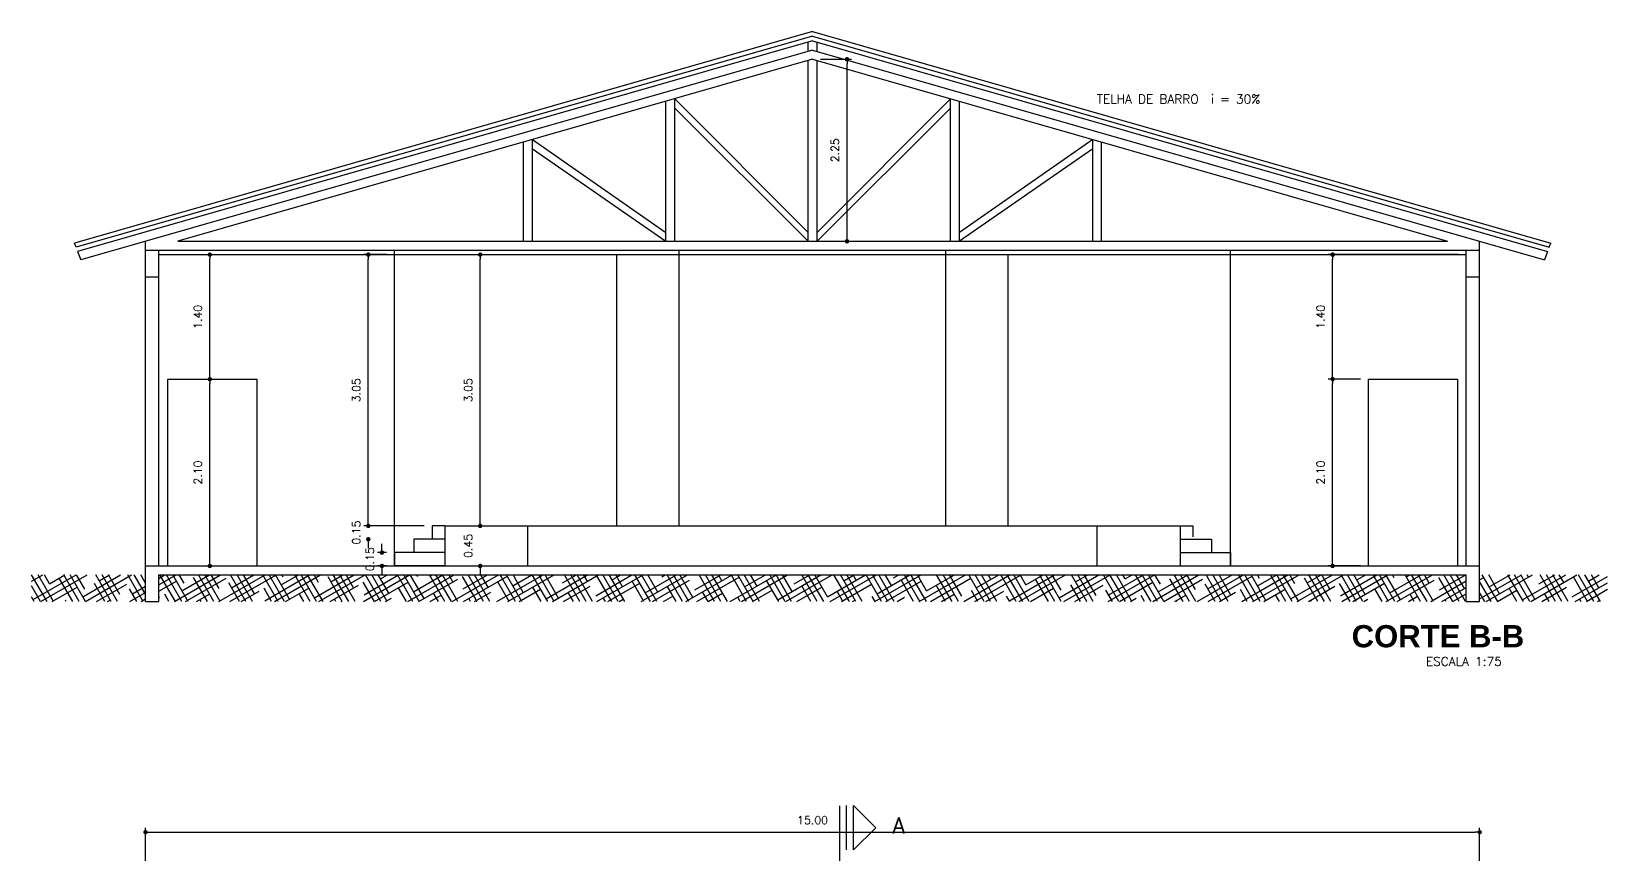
# Model space of a CAD drawing. Extents: x -206 to -86, y 71 to 127.
# Drawn here: x -157.19 to -139.47, y 113.06 to 122.32 of the extents above; entities that cross this region are included whole.
import ezdxf
from ezdxf.enums import TextEntityAlignment as Align

# ---------------------------------------------------------------- set-up
doc = ezdxf.new("R2010")
doc.units = 0
doc.header["$MEASUREMENT"] = 0
doc.linetypes.add('DASHDOT', pattern=[1.1, 0.8, -0.15, 0, -0.15])
doc.layers.get('0').update_dxf_attribs({"linetype": 'CONTINUOUS'})
doc.layers.get('DEFPOINTS').update_dxf_attribs({"linetype": 'CONTINUOUS'})
for name, color, linetype in [('ALVENARIA', 7, 'CONTINUOUS'), ('ALVENARIA1', 44, 'CONTINUOUS'), ('COBERTURA', 6, 'CONTINUOUS'), ('COTA', 1, 'CONTINUOUS'), ('HATCH', 30, 'CONTINUOUS'), ('JAPOR', 142, 'CONTINUOUS'), ('TEXTO2', 40, 'CONTINUOUS'), ('TEXTO4', 4, 'CONTINUOUS'), ('TEXTO5', 5, 'CONTINUOUS')]:
    doc.layers.add(name, color=color, linetype=linetype)
doc.styles.add('SANSSERIFBOLD', font='sasb____.pfb')
doc.styles.add('SIMPLEX', font='SIMPLEX.SHX')
doc.dimstyles.new('DIM50', dxfattribs={"dimtxt": 0.09, "dimasz": 0.05, "dimexe": 0.05, "dimexo": 0.09, "dimgap": 0.09, "dimtad": 1, "dimzin": 0, "dimdsep": 46, "dimtxsty": 'SIMPLEX', "dimblk": 'DOT', "dimcen": 0.09, "dimadec": 0, "dimazin": 0, "dimtfac": 1, "dimtix": 1, "dimtofl": 0, "dimtmove": 2, "dimatfit": 3, "dimldrblk": 'DOT', "dimfxl": 1, "dimtolj": 1, "dimtzin": 0, "dimarcsym": 0})

# ---------------------------------------------------------------- blocks, each defined once
blk = doc.blocks.new('DOT')
at = {"layer": 'ALVENARIA', "color": 0, "linetype": 'ByBlock'}
blk.add_line((-0.5, 0), (-1, 0), dxfattribs=at)
at = {"layer": 'ALVENARIA', "color": 0, "linetype": 'ByBlock', "const_width": 0.5}
blk.add_lwpolyline([(-0.25, 0, 1), (0.25, 0, 1)], format="xyb", close=True, dxfattribs=at)
blk = doc.blocks.new('*D143')
at = {"color": 0, "linetype": 'ByBlock'}
for p, q in [((-155.904, 112.302), (-155.904, 113.079)), ((-140.904, 112.302), (-140.904, 113.079)), ((-155.854, 113.029), (-140.954, 113.029))]:
    blk.add_line(p, q, dxfattribs=at)
at = {"layer": 'DEFPOINTS', "color": 0, "linetype": 'ByBlock'}
for p in [(-140.904, 113.029), (-155.904, 112.212), (-140.904, 112.212)]:
    blk.add_point(p, dxfattribs=at)
at = {"color": 0, "linetype": 'ByBlock', "xscale": 0.05, "yscale": 0.05, "zscale": 0.05, "rotation": 180}
blk.add_blockref('DOT', (-155.904, 113.029), dxfattribs=at)
at = {"color": 0, "linetype": 'ByBlock', "xscale": 0.05, "yscale": 0.05, "zscale": 0.05}
blk.add_blockref('DOT', (-140.904, 113.029), dxfattribs=at)
at = {"color": 0, "linetype": 'ByBlock', "insert": (-148.404, 113.164), "char_height": 0.09, "attachment_point": 5, "style": 'SIMPLEX'}
blk.add_mtext('\\A1;15.00', dxfattribs=at)
blk = doc.blocks.new('*D198')
at = {"color": 0, "linetype": 'ByBlock'}
for p, q in [((-155.564, 117.203), (-155.131, 117.203)), ((-155.181, 115.153), (-155.181, 117.153)), ((-155.564, 115.103), (-155.131, 115.103))]:
    blk.add_line(p, q, dxfattribs=at)
at = {"layer": 'DEFPOINTS', "color": 0, "linetype": 'ByBlock'}
for p in [(-155.654, 117.203), (-155.181, 117.203), (-155.654, 115.103)]:
    blk.add_point(p, dxfattribs=at)
at = {"color": 0, "linetype": 'ByBlock', "xscale": 0.05, "yscale": 0.05, "zscale": 0.05}
for p, rotation in [((-155.181, 117.203), 90), ((-155.181, 115.103), 270)]:
    blk.add_blockref('DOT', p, dxfattribs=dict(at, rotation=rotation))
at = {"color": 0, "linetype": 'ByBlock', "insert": (-155.316, 116.153), "char_height": 0.09, "attachment_point": 5, "rotation": 90, "style": 'SIMPLEX'}
blk.add_mtext('\\A1;2.10', dxfattribs=at)
blk = doc.blocks.new('*D199')
at = {"color": 0, "linetype": 'ByBlock'}
for p, q in [((-155.664, 118.603), (-155.131, 118.603)), ((-155.181, 117.253), (-155.181, 118.553))]:
    blk.add_line(p, q, dxfattribs=at)
at = {"layer": 'DEFPOINTS', "color": 0, "linetype": 'ByBlock'}
for p in [(-155.754, 118.603), (-155.181, 118.603), (-155.654, 117.203)]:
    blk.add_point(p, dxfattribs=at)
at = {"color": 0, "linetype": 'ByBlock', "xscale": 0.05, "yscale": 0.05, "zscale": 0.05}
for p, rotation in [((-155.181, 118.603), 90), ((-155.181, 117.203), 270)]:
    blk.add_blockref('DOT', p, dxfattribs=dict(at, rotation=rotation))
at = {"color": 0, "linetype": 'ByBlock', "insert": (-155.316, 117.903), "char_height": 0.09, "attachment_point": 5, "rotation": 90, "style": 'SIMPLEX'}
blk.add_mtext('\\A1;1.40', dxfattribs=at)
blk = doc.blocks.new('*D200')
at = {"color": 0, "linetype": 'ByBlock'}
for p, q in [((-152.77, 115.553), (-153.449, 115.553)), ((-153.399, 115.603), (-153.399, 115.653)), ((-153.399, 115.353), (-153.399, 115.303))]:
    blk.add_line(p, q, dxfattribs=at)
at = {"layer": 'DEFPOINTS', "color": 0, "linetype": 'ByBlock'}
for p in [(-153.399, 115.553), (-152.68, 115.553), (-152.887, 115.403)]:
    blk.add_point(p, dxfattribs=at)
at = {"color": 0, "linetype": 'ByBlock', "xscale": 0.05, "yscale": 0.05, "zscale": 0.05}
for p, rotation in [((-153.399, 115.553), 270), ((-153.399, 115.403), 90)]:
    blk.add_blockref('DOT', p, dxfattribs=dict(at, rotation=rotation))
at = {"color": 0, "linetype": 'ByBlock', "insert": (-153.534, 115.478), "char_height": 0.09, "attachment_point": 5, "rotation": 90, "style": 'SIMPLEX'}
blk.add_mtext('\\A1;0.15', dxfattribs=at)
blk = doc.blocks.new('*D201')
at = {"color": 0, "linetype": 'ByBlock'}
for p, q in [((-153.194, 118.603), (-153.449, 118.603)), ((-153.399, 115.603), (-153.399, 118.553))]:
    blk.add_line(p, q, dxfattribs=at)
at = {"layer": 'DEFPOINTS', "color": 0, "linetype": 'ByBlock'}
for p in [(-153.399, 118.603), (-153.104, 118.603), (-152.68, 115.553)]:
    blk.add_point(p, dxfattribs=at)
at = {"color": 0, "linetype": 'ByBlock', "xscale": 0.05, "yscale": 0.05, "zscale": 0.05}
for p, rotation in [((-153.399, 118.603), 90), ((-153.399, 115.553), 270)]:
    blk.add_blockref('DOT', p, dxfattribs=dict(at, rotation=rotation))
at = {"color": 0, "linetype": 'ByBlock', "insert": (-153.534, 117.078), "char_height": 0.09, "attachment_point": 5, "rotation": 90, "style": 'SIMPLEX'}
blk.add_mtext('\\A1;3.05', dxfattribs=at)
blk = doc.blocks.new('*D202')
at = {"color": 0, "linetype": 'ByBlock'}
for p, q in [((-153.246, 115.303), (-153.246, 115.353)), ((-153.194, 115.253), (-153.296, 115.253)), ((-153.194, 115.103), (-153.296, 115.103)), ((-153.246, 115.053), (-153.246, 115.003))]:
    blk.add_line(p, q, dxfattribs=at)
at = {"layer": 'DEFPOINTS', "color": 0, "linetype": 'ByBlock'}
for p in [(-153.246, 115.253), (-153.104, 115.253), (-153.104, 115.103)]:
    blk.add_point(p, dxfattribs=at)
at = {"color": 0, "linetype": 'ByBlock', "xscale": 0.05, "yscale": 0.05, "zscale": 0.05}
for p, rotation in [((-153.246, 115.253), 270), ((-153.246, 115.103), 90)]:
    blk.add_blockref('DOT', p, dxfattribs=dict(at, rotation=rotation))
at = {"color": 0, "linetype": 'ByBlock', "insert": (-153.381, 115.178), "char_height": 0.09, "attachment_point": 5, "rotation": 90, "style": 'SIMPLEX'}
blk.add_mtext('\\A1;0.15', dxfattribs=at)
blk = doc.blocks.new('*D203')
at = {"color": 0, "linetype": 'ByBlock'}
for p, q in [((-152.448, 115.553), (-152.091, 115.553)), ((-152.141, 115.603), (-152.141, 115.653)), ((-152.448, 115.103), (-152.091, 115.103)), ((-152.141, 115.053), (-152.141, 115.003))]:
    blk.add_line(p, q, dxfattribs=at)
at = {"layer": 'DEFPOINTS', "color": 0, "linetype": 'ByBlock'}
for p in [(-152.538, 115.553), (-152.141, 115.553), (-152.538, 115.103)]:
    blk.add_point(p, dxfattribs=at)
at = {"color": 0, "linetype": 'ByBlock', "xscale": 0.05, "yscale": 0.05, "zscale": 0.05}
for p, rotation in [((-152.141, 115.553), 270), ((-152.141, 115.103), 90)]:
    blk.add_blockref('DOT', p, dxfattribs=dict(at, rotation=rotation))
at = {"color": 0, "linetype": 'ByBlock', "insert": (-152.276, 115.328), "char_height": 0.09, "attachment_point": 5, "rotation": 90, "style": 'SIMPLEX'}
blk.add_mtext('\\A1;0.45', dxfattribs=at)
blk = doc.blocks.new('*D204')
at = {"color": 0, "linetype": 'ByBlock'}
for p, q in [((-153.014, 118.603), (-152.091, 118.603)), ((-152.141, 115.603), (-152.141, 118.553))]:
    blk.add_line(p, q, dxfattribs=at)
at = {"layer": 'DEFPOINTS', "color": 0, "linetype": 'ByBlock'}
for p in [(-153.104, 118.603), (-152.141, 118.603), (-152.538, 115.553)]:
    blk.add_point(p, dxfattribs=at)
at = {"color": 0, "linetype": 'ByBlock', "xscale": 0.05, "yscale": 0.05, "zscale": 0.05}
for p, rotation in [((-152.141, 118.603), 90), ((-152.141, 115.553), 270)]:
    blk.add_blockref('DOT', p, dxfattribs=dict(at, rotation=rotation))
at = {"color": 0, "linetype": 'ByBlock', "insert": (-152.276, 117.078), "char_height": 0.09, "attachment_point": 5, "rotation": 90, "style": 'SIMPLEX'}
blk.add_mtext('\\A1;3.05', dxfattribs=at)
blk = doc.blocks.new('*D205')
at = {"color": 0, "linetype": 'ByBlock'}
for p, q in [((-142.244, 117.203), (-142.607, 117.203)), ((-142.557, 115.153), (-142.557, 117.153)), ((-142.244, 115.103), (-142.607, 115.103))]:
    blk.add_line(p, q, dxfattribs=at)
at = {"layer": 'DEFPOINTS', "color": 0, "linetype": 'ByBlock'}
for p in [(-142.557, 117.203), (-142.154, 117.203), (-142.154, 115.103)]:
    blk.add_point(p, dxfattribs=at)
at = {"color": 0, "linetype": 'ByBlock', "xscale": 0.05, "yscale": 0.05, "zscale": 0.05}
for p, rotation in [((-142.557, 117.203), 90), ((-142.557, 115.103), 270)]:
    blk.add_blockref('DOT', p, dxfattribs=dict(at, rotation=rotation))
at = {"color": 0, "linetype": 'ByBlock', "insert": (-142.692, 116.153), "char_height": 0.09, "attachment_point": 5, "rotation": 90, "style": 'SIMPLEX'}
blk.add_mtext('\\A1;2.10', dxfattribs=at)
blk = doc.blocks.new('*D206')
at = {"color": 0, "linetype": 'ByBlock'}
for p, q in [((-141.144, 118.603), (-142.607, 118.603)), ((-142.557, 117.253), (-142.557, 118.553))]:
    blk.add_line(p, q, dxfattribs=at)
at = {"layer": 'DEFPOINTS', "color": 0, "linetype": 'ByBlock'}
for p in [(-142.557, 118.603), (-141.054, 118.603), (-142.154, 117.203)]:
    blk.add_point(p, dxfattribs=at)
at = {"color": 0, "linetype": 'ByBlock', "xscale": 0.05, "yscale": 0.05, "zscale": 0.05}
for p, rotation in [((-142.557, 118.603), 90), ((-142.557, 117.203), 270)]:
    blk.add_blockref('DOT', p, dxfattribs=dict(at, rotation=rotation))
at = {"color": 0, "linetype": 'ByBlock', "insert": (-142.692, 117.903), "char_height": 0.09, "attachment_point": 5, "rotation": 90, "style": 'SIMPLEX'}
blk.add_mtext('\\A1;1.40', dxfattribs=at)
blk = doc.blocks.new('*D209')
at = {"color": 0, "linetype": 'ByBlock'}
for p, q in [((-148.314, 122.003), (-147.967, 122.003)), ((-148.017, 120.007), (-148.017, 121.953))]:
    blk.add_line(p, q, dxfattribs=at)
at = {"layer": 'DEFPOINTS', "color": 0, "linetype": 'ByBlock'}
for p in [(-148.404, 122.003), (-148.017, 122.003), (-148.354, 119.957)]:
    blk.add_point(p, dxfattribs=at)
at = {"color": 0, "linetype": 'ByBlock', "xscale": 0.05, "yscale": 0.05, "zscale": 0.05}
for p, rotation in [((-148.017, 122.003), 90), ((-148.017, 119.957), 270)]:
    blk.add_blockref('DOT', p, dxfattribs=dict(at, rotation=rotation))
at = {"color": 0, "linetype": 'ByBlock', "insert": (-148.152, 120.98), "char_height": 0.09, "attachment_point": 5, "rotation": 90, "style": 'SIMPLEX'}
blk.add_mtext('\\A1;2.25', dxfattribs=at)

msp = doc.modelspace()

# ---------------------------------------------------------------- hatches: boundary and pattern name
at = {"layer": 'HATCH'}
h = msp.add_hatch(dxfattribs=at)
h.set_pattern_fill('HOUND', color=256, angle=30, style=0)
h.set_pattern_definition([(30, (0, 1.20449), (0.18525635, 0.179126588), [1, -0.5]), (120, (0, 1.20449), (0.070873412, -0.24775635), [1, -0.5])])
h.paths.add_polyline_path([(-141.054, 116.207), (-155.754, 116.207), (-155.754, 115.907), (-141.054, 115.907)])
h.paths.add_polyline_path([(-139.467, 116.207), (-140.904, 116.207), (-140.904, 115.907), (-139.467, 115.907)])
h.paths.add_polyline_path([(-155.904, 116.207), (-157.186, 116.207), (-157.186, 115.907), (-155.904, 115.907)])

# ---------------------------------------------------------------- linework, layer by layer
at = {"layer": 'ALVENARIA'}
for p, q in [((-155.904, 115.907), (-155.904, 119.957)), ((-140.904, 115.907), (-140.904, 119.957)), ((-155.904, 119.857), (-155.754, 119.857)), ((-155.754, 116.307), (-155.754, 119.857)), ((-141.054, 119.857), (-140.904, 119.857)), ((-141.054, 116.307), (-141.054, 119.857)), ((-155.904, 119.557), (-155.754, 119.557)), ((-141.054, 119.557), (-140.904, 119.557)), ((-155.904, 116.307), (-153.104, 116.307)), ((-153.104, 116.307), (-143.704, 116.307)), ((-143.704, 116.307), (-140.904, 116.307)), ((-155.754, 115.907), (-155.754, 116.207)), ((-155.754, 116.207), (-141.054, 116.207)), ((-141.054, 115.907), (-141.054, 116.207)), ((-155.904, 115.907), (-155.754, 115.907)), ((-141.054, 115.907), (-140.904, 115.907)), ((-148.024, 113.114), (-148.024, 113.614)), ((-147.944, 113.114), (-147.944, 113.614)), ((-147.944, 113.614), (-147.694, 113.364)), ((-147.694, 113.364), (-147.944, 113.114))]:
    msp.add_line(p, q, dxfattribs=at)
at = {"layer": 'ALVENARIA', "linetype": 'DASHDOT'}
msp.add_line((-148.103, 113.609), (-148.103, 110.516), dxfattribs=at)
at = {"layer": 'ALVENARIA1'}
for p, q in [((-155.754, 119.857), (-141.054, 119.857)), ((-155.754, 119.807), (-141.054, 119.807)), ((-153.104, 116.307), (-153.104, 119.857)), ((-152.538, 119.857), (-144.27, 119.857)), ((-152.538, 119.857), (-144.27, 119.857)), ((-150.604, 116.757), (-150.604, 119.807)), ((-149.904, 116.757), (-149.904, 119.857)), ((-146.904, 116.757), (-146.904, 119.857)), ((-146.204, 116.757), (-146.204, 119.807)), ((-143.704, 116.307), (-143.704, 119.857)), ((-152.887, 116.607), (-152.887, 116.457)), ((-152.538, 116.607), (-152.887, 116.607)), ((-152.538, 116.757), (-152.68, 116.757)), ((-152.68, 116.757), (-152.68, 116.607)), ((-152.538, 116.757), (-152.538, 116.307)), ((-152.538, 116.757), (-144.27, 116.757)), ((-151.604, 116.307), (-151.604, 116.757)), ((-145.204, 116.307), (-145.204, 116.757)), ((-144.27, 116.757), (-144.27, 116.307)), ((-144.27, 116.757), (-144.128, 116.757)), ((-144.27, 116.607), (-143.92, 116.607)), ((-144.128, 116.757), (-144.128, 116.633)), ((-143.92, 116.607), (-143.92, 116.457)), ((-153.104, 116.457), (-153.104, 116.307)), ((-152.538, 116.457), (-153.104, 116.457)), ((-152.538, 116.457), (-153.104, 116.457)), ((-153.104, 116.307), (-153.104, 116.457)), ((-144.27, 116.457), (-143.704, 116.457)), ((-144.27, 116.457), (-143.704, 116.457)), ((-143.704, 116.457), (-143.704, 116.307)), ((-143.704, 116.307), (-143.704, 116.457)), ((-152.538, 116.307), (-153.104, 116.307)), ((-144.27, 116.307), (-143.704, 116.307))]:
    msp.add_line(p, q, dxfattribs=at)
at = {"layer": 'COBERTURA'}
for p, q in [((-148.404, 122.315), (-156.702, 119.936)), ((-148.404, 122.263), (-156.685, 119.89)), ((-148.404, 122.315), (-140.105, 119.936)), ((-148.404, 122.263), (-140.123, 119.89)), ((-148.404, 122.211), (-156.668, 119.842)), ((-148.404, 122.107), (-156.632, 119.749)), ((-148.454, 122.093), (-148.454, 122.197)), ((-148.404, 122.211), (-140.14, 119.842)), ((-148.404, 122.107), (-140.176, 119.749)), ((-148.354, 122.093), (-148.354, 122.197)), ((-148.404, 122.003), (-155.541, 119.957)), ((-148.454, 119.957), (-148.454, 121.989)), ((-148.404, 122.003), (-141.267, 119.957)), ((-148.354, 119.957), (-148.354, 121.989)), ((-149.954, 119.957), (-149.954, 121.559)), ((-149.954, 121.559), (-148.454, 120.057)), ((-146.854, 121.559), (-148.354, 120.057)), ((-146.854, 119.957), (-146.854, 121.559)), ((-150.054, 119.957), (-150.054, 121.53)), ((-149.954, 121.455), (-148.454, 119.957)), ((-146.854, 121.455), (-148.354, 119.957)), ((-146.754, 119.957), (-146.754, 121.53)), ((-151.654, 119.957), (-151.654, 121.072)), ((-151.554, 119.957), (-151.554, 121.1)), ((-151.554, 121.1), (-150.054, 120.057)), ((-145.254, 121.1), (-146.754, 120.057)), ((-145.254, 119.957), (-145.254, 121.1)), ((-145.154, 119.957), (-145.154, 121.072)), ((-151.554, 120.996), (-150.054, 119.957)), ((-145.254, 120.996), (-146.754, 119.957)), ((-155.541, 119.957), (-141.267, 119.957)), ((-152.538, 119.957), (-144.27, 119.957)), ((-156.685, 119.89), (-156.702, 119.936)), ((-156.668, 119.842), (-156.632, 119.749)), ((-140.14, 119.842), (-140.176, 119.749)), ((-140.123, 119.89), (-140.105, 119.936))]:
    msp.add_line(p, q, dxfattribs=at)
at = {"layer": 'JAPOR'}
for p, q in [((-155.654, 118.407), (-154.654, 118.407)), ((-155.654, 116.307), (-155.654, 118.407)), ((-154.654, 118.407), (-154.654, 116.307)), ((-142.154, 118.407), (-141.154, 118.407)), ((-142.154, 116.307), (-142.154, 118.407)), ((-141.154, 118.407), (-141.154, 116.307))]:
    msp.add_line(p, q, dxfattribs=at)

# ---------------------------------------------------------------- texts
at = {"layer": 'TEXTO2', "style": 'SIMPLEX'}
msp.add_text('TELHA DE BARRO  i = 30%', height=0.1, dxfattribs=at).set_placement((-144.288, 121.506), align=Align.CENTER)
msp.add_text('ESCALA 1:75', height=0.1, dxfattribs=at).set_placement((-141.508, 115.183))
at = {"layer": 'TEXTO4', "style": 'SIMPLEX'}
msp.add_text('A', height=0.18, dxfattribs=at).set_placement((-147.504, 113.298))
at = {"layer": 'TEXTO5', "style": 'SANSSERIFBOLD'}
msp.add_text('CORTE B-B', height=0.25, dxfattribs=at).set_placement((-140.403, 115.392), align=Align.RIGHT)

# ---------------------------------------------------------------- dimensions: what is measured, and where the dimension line sits
at = {"layer": 'COTA'}
dim = msp.add_linear_dim(base=(-148.017, 122.003), p1=(-148.354, 119.957), p2=(-148.404, 122.003), angle=90, text='2.25', dimstyle='DIM50', override={"dimse1": 1}, dxfattribs=at)
dim.commit()
dim.dimension.update_dxf_attribs({"geometry": '*D209', "text_midpoint": (-148.152, 120.98)})
for base, p1, p2, picture, middle in [((-155.181, 119.807), (-155.654, 118.407), (-155.754, 119.807), '*D199', (-155.316, 119.107)), ((-153.399, 119.807), (-152.68, 116.757), (-153.104, 119.807), '*D201', (-153.534, 118.282)), ((-152.141, 119.807), (-152.538, 116.757), (-153.104, 119.807), '*D204', (-152.276, 118.282)), ((-142.557, 119.807), (-142.154, 118.407), (-141.054, 119.807), '*D206', (-142.692, 119.107)), ((-153.399, 116.757), (-152.887, 116.607), (-152.68, 116.757), '*D200', (-153.534, 116.682))]:
    dim = msp.add_linear_dim(base=base, p1=p1, p2=p2, angle=90, dimstyle='DIM50', override={"dimse1": 1}, dxfattribs=at)
    dim.commit()
    dim.dimension.update_dxf_attribs({"geometry": picture, "text_midpoint": middle, "insert": (0, 1.204)})
for base, p1, p2, picture, middle in [((-155.181, 118.407), (-155.654, 116.307), (-155.654, 118.407), '*D198', (-155.316, 117.357)), ((-142.557, 118.407), (-142.154, 116.307), (-142.154, 118.407), '*D205', (-142.692, 117.357)), ((-152.141, 116.757), (-152.538, 116.307), (-152.538, 116.757), '*D203', (-152.276, 116.532)), ((-153.246, 116.457), (-153.104, 116.307), (-153.104, 116.457), '*D202', (-153.381, 116.382))]:
    dim = msp.add_linear_dim(base=base, p1=p1, p2=p2, angle=90, dimstyle='DIM50', dxfattribs=at)
    dim.commit()
    dim.dimension.update_dxf_attribs({"geometry": picture, "text_midpoint": middle, "insert": (0, 1.204)})
dim = msp.add_linear_dim(base=(-140.904, 113.314), p1=(-155.904, 112.497), p2=(-140.904, 112.497), dimstyle='DIM50', dxfattribs=at)
dim.commit()
dim.dimension.update_dxf_attribs({"geometry": '*D143', "text_midpoint": (-148.404, 113.449), "insert": (0, 0.285)})

doc.saveas('drawing.dxf')
